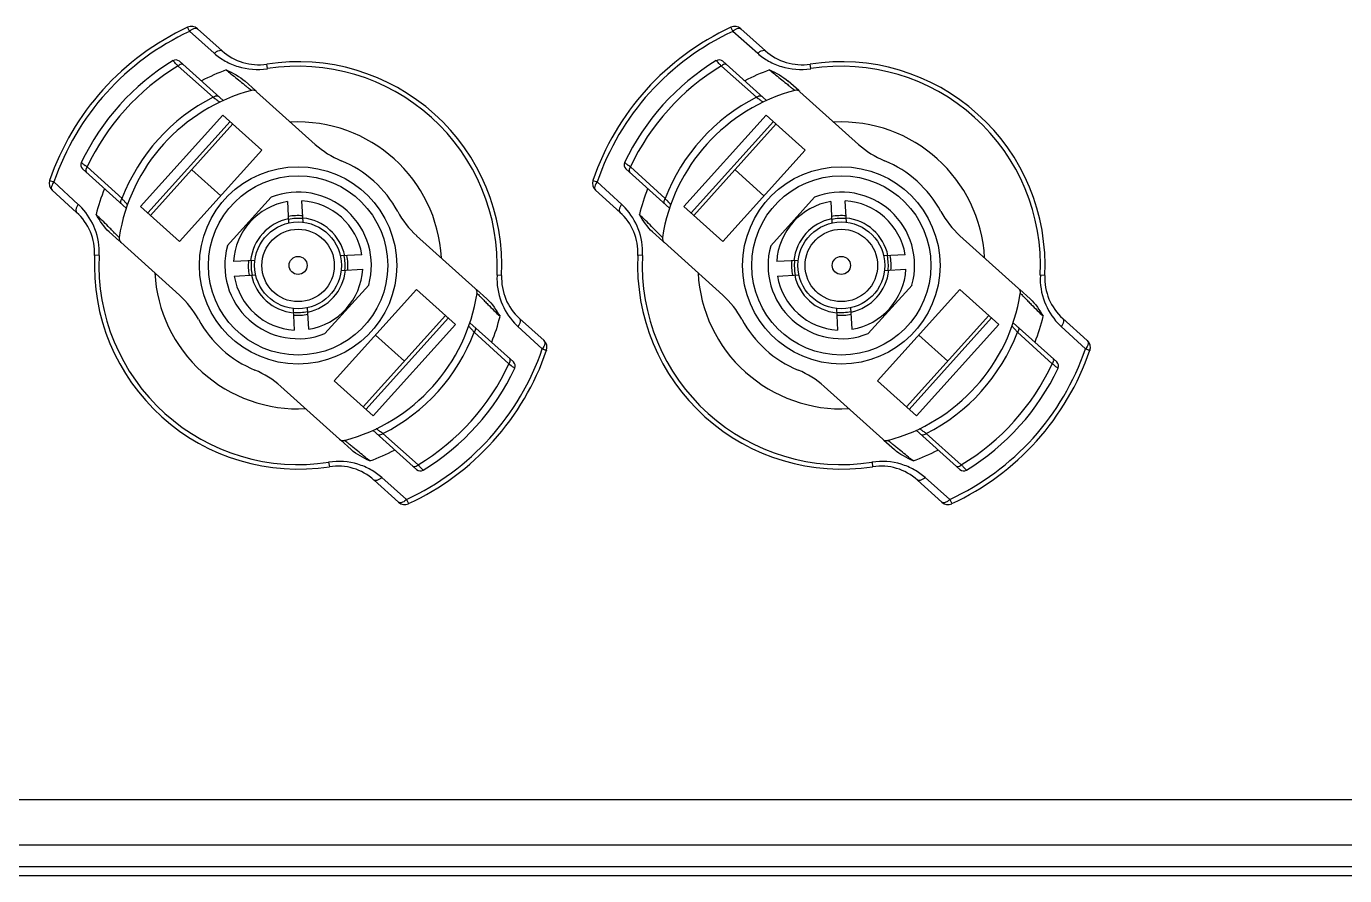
# Model space of a CAD drawing. Header units: millimetres. Extents: x 10297564 to 11610295, y -9287743 to -8409454.
# Drawn here: x 10490107 to 10491568, y -9077752 to -9076811 of the extents above; entities that cross this region are included whole.
import ezdxf

# ---------------------------------------------------------------- set-up
doc = ezdxf.new("R2010")
doc.units = ezdxf.units.MM
doc.header["$LTSCALE"] = 100
doc.layers.add('-0', color=7, linetype='Continuous')

# ---------------------------------------------------------------- blocks, each defined once
blk = doc.blocks.new('인버터 외형도')
at = {"layer": '-0', "linetype": 'Continuous'}
for p, q in [((90860.5, 53531), (90858.9, 53534.4)), ((90887.5, 53514.8), (90867.1, 53533.1)), ((91312, 53531), (91310.4, 53534.4)), ((91339, 53514.8), (91318.6, 53533.1)), ((90860.5, 53531), (90881.1, 53512.7)), ((91312, 53531), (91332.6, 53512.7)), ((90851, 53502.1), (90880.2, 53476.1)), ((90888.5, 53473.4), (90852.2, 53506.1)), ((90925.3, 53500), (90924.7, 53503.7)), ((91302.5, 53502.1), (91331.7, 53476.1)), ((91339.9, 53473.4), (91303.6, 53506.1)), ((91376.7, 53500), (91376.1, 53503.7)), ((90915.3, 53481.7), (90906.6, 53489.5)), ((91366.8, 53481.7), (91358, 53489.5)), ((90916.2, 53480.8), (90964.9, 53437)), ((91367.7, 53480.8), (91416.4, 53437)), ((90888.3, 53461.4), (90819.8, 53385.4)), ((90894.3, 53456), (90825.8, 53380)), ((90888.3, 53461.4), (90920.6, 53432.3)), ((91339.7, 53461.4), (91271.3, 53385.4)), ((91345.7, 53456), (91277.3, 53380)), ((91339.7, 53461.4), (91372.1, 53432.3)), ((90896.6, 53454), (90828.1, 53377.9)), ((91348, 53454), (91279.6, 53377.9)), ((90920.6, 53432.3), (90852.1, 53356.3)), ((91372.1, 53432.3), (91303.6, 53356.3)), ((90807.9, 53384), (90771.6, 53416.6)), ((90804.4, 53391.9), (90775.4, 53418.2)), ((90862.3, 53415.9), (90886.4, 53394.3)), ((91259.4, 53384), (91223.1, 53416.6)), ((91255.8, 53391.9), (91226.9, 53418.2)), ((91313.8, 53415.9), (91337.8, 53394.3)), ((90744.2, 53407), (90747.8, 53405.8)), ((90768.1, 53387.1), (90747.8, 53405.8)), ((91195.7, 53407), (91199.2, 53405.8)), ((91219.6, 53387.1), (91199.2, 53405.8)), ((90746.3, 53398.9), (90766.7, 53380.5)), ((90891.9, 53352.7), (90928.3, 53393.1)), ((90941.9, 53389.4), (90942.8, 53371.4)), ((90954.8, 53372), (90953.9, 53390.1)), ((91197.7, 53398.9), (91218.2, 53380.5)), ((91343.4, 53352.7), (91379.8, 53393.1)), ((91393.3, 53389.4), (91394.3, 53371.4)), ((91406.3, 53372), (91405.4, 53390.1)), ((90852.1, 53356.3), (90819.8, 53385.4)), ((91303.6, 53356.3), (91271.3, 53385.4)), ((90802.4, 53356.5), (90793.8, 53364.2)), ((91097.9, 53317.2), (91049.2, 53361.1)), ((91253.9, 53356.5), (91245.3, 53364.2)), ((91549.4, 53317.2), (91500.7, 53361.1)), ((90803.4, 53355.6), (90852.1, 53311.7)), ((91254.9, 53355.6), (91303.6, 53311.7)), ((90785.3, 53344.6), (90781.6, 53344.8)), ((90915.1, 53340.6), (90897, 53339.6)), ((91003.7, 53345.2), (90985.6, 53344.3)), ((91236.8, 53344.6), (91233.1, 53344.8)), ((91366.6, 53340.6), (91348.5, 53339.6)), ((91455.2, 53345.2), (91437.1, 53344.3)), ((90897.7, 53327.6), (90915.7, 53328.5)), ((90986.3, 53332.2), (91004.3, 53333.2)), ((91119.8, 53328), (91116, 53328.2)), ((91349.1, 53327.6), (91367.2, 53328.5)), ((91437.7, 53332.2), (91455.8, 53333.2)), ((91571.2, 53328), (91567.5, 53328.2)), ((91009.4, 53320.1), (90973, 53279.7)), ((90980.7, 53240.5), (91049.2, 53316.5)), ((91049.2, 53316.5), (91081.5, 53287.4)), ((91098.9, 53316.3), (91107.6, 53308.5)), ((91460.9, 53320.1), (91424.5, 53279.7)), ((91432.2, 53240.5), (91500.7, 53316.5)), ((91500.7, 53316.5), (91533, 53287.4)), ((91550.4, 53316.3), (91559, 53308.5)), ((90946.5, 53300.8), (90947.5, 53282.7)), ((90959.5, 53283.4), (90958.5, 53301.4)), ((91004.8, 53218.8), (91073.3, 53294.9)), ((91007.1, 53216.7), (91075.6, 53292.8)), ((91155.1, 53273.9), (91134.7, 53292.2)), ((91398, 53300.8), (91398.9, 53282.7)), ((91411, 53283.4), (91410, 53301.4)), ((91456.3, 53218.8), (91524.7, 53294.9)), ((91458.6, 53216.7), (91527, 53292.8)), ((91606.5, 53273.9), (91586.1, 53292.2)), ((91081.5, 53287.4), (91013.1, 53211.4)), ((91129.7, 53256.2), (91093.5, 53288.8)), ((91097, 53280.9), (91125.9, 53254.6)), ((91133.2, 53285.6), (91153.6, 53267)), ((91533, 53287.4), (91464.5, 53211.4)), ((91581.2, 53256.2), (91544.9, 53288.8)), ((91548.5, 53280.9), (91577.4, 53254.6)), ((91584.7, 53285.6), (91605.1, 53267)), ((91039, 53256.8), (91015, 53278.5)), ((91490.5, 53256.8), (91466.5, 53278.5)), ((91013.1, 53211.4), (90980.7, 53240.5)), ((91464.5, 53211.4), (91432.2, 53240.5)), ((90936.4, 53235.8), (90985.1, 53192)), ((91387.9, 53235.8), (91436.6, 53192)), ((91049.2, 53166.7), (91012.9, 53199.4)), ((91050.4, 53170.7), (91021.2, 53196.7)), ((91500.7, 53166.7), (91464.4, 53199.4)), ((91501.8, 53170.7), (91472.6, 53196.7)), ((90986.1, 53191.1), (90994.8, 53183.3)), ((91437.5, 53191.1), (91446.2, 53183.3)), ((90976.1, 53172.8), (90976.7, 53169.1)), ((91427.6, 53172.8), (91428.1, 53169.1)), ((91040.9, 53141.8), (91020.2, 53160.1)), ((91492.3, 53141.8), (91471.7, 53160.1)), ((91013.8, 53158), (91034.2, 53139.7)), ((91465.3, 53158), (91485.7, 53139.7)), ((91040.9, 53141.8), (91042.4, 53138.4)), ((91492.3, 53141.8), (91493.9, 53138.4)), ((86344.3, 52892.5), (98066.6, 52892.5)), ((86344.2, 52854.8), (98084.1, 52854.8)), ((88603, 52836.8), (96082.4, 52836.8)), ((92284.8, 52829.2), (88954.4, 52829.2))]:
    blk.add_line(p, q, dxfattribs=at)
for centre, radius in [((90950.7, 53336.4), 82), ((91402.1, 53336.4), 82), ((90950.7, 53336.4), 74.5), ((91402.1, 53336.4), 74.5), ((90950.7, 53336.4), 36.1), ((91402.1, 53336.4), 36.1), ((90950.7, 53336.4), 30.1), ((91402.1, 53336.4), 30.1), ((90950.7, 53336.4), 7.52), ((91402.1, 53336.4), 7.52)]:
    blk.add_circle(centre, radius, dxfattribs=at)
for centre, radius, start, end in [((90950.7, 53336.4), 218.2, 114.8676, 161.1324), ((90862.1, 53527.5), 7.52, 48, 114.8676), ((91402.1, 53336.4), 218.2, 114.8676, 161.1324), ((91313.5, 53527.5), 7.52, 48, 114.8676), ((90950.7, 53336.4), 214.4, 114.8689, 161.1314), ((90870.5, 53520.1), 14.8, 129.2962, 132.6551), ((91402.1, 53336.4), 214.4, 114.8689, 161.1314), ((91322, 53520.1), 14.8, 129.2962, 132.6551), ((90917.7, 53548.3), 45.1, 228, 278.8333), ((91369.2, 53548.3), 45.1, 228, 278.8333), ((90950.7, 53336.4), 199.4, 121.3985, 154.6015), ((90950.7, 53336.4), 193.4, 121.0224, 154.9776), ((90849.1, 53502.7), 4.51, 48, 121.3985), ((91073.3, 53713.8), 307, 223.1811, 223.591), ((90950.7, 53336.4), 169.3, 357.1667, 98.8333), ((90918.4, 53539.2), 39.9, 279.4384, 279.8667), ((90950.7, 53336.4), 165.5, 357.1676, 98.833), ((91402.1, 53336.4), 199.4, 121.3985, 154.6015), ((91402.1, 53336.4), 193.4, 121.0224, 154.9776), ((91300.6, 53502.7), 4.51, 48, 121.3985), ((91524.8, 53713.8), 307, 223.1811, 223.591), ((91402.1, 53336.4), 169.3, 357.1667, 98.8333), ((91369.9, 53539.2), 39.9, 279.4384, 279.8667), ((91402.1, 53336.4), 165.5, 357.1676, 98.833), ((90950.7, 53336.4), 173.1, 110.1614, 117.5973), ((91402.1, 53336.4), 173.1, 110.1614, 117.5973), ((90950.7, 53336.4), 150.5, 104.8802, 171.1198), ((90913.2, 53477.5), 4.51, 48, 104.8802), ((91402.1, 53336.4), 150.5, 104.8802, 171.1198), ((91364.7, 53477.5), 4.51, 48, 104.8802), ((90950.7, 53336.4), 156.5, 116.7696, 159.2301), ((91080.2, 53744.4), 334.6, 233.8075, 233.9317), ((91402.1, 53336.4), 156.5, 116.7696, 159.2301), ((91531.7, 53744.4), 334.6, 233.8075, 233.9317), ((90950.7, 53336.4), 119.2, 3, 93), ((91402.1, 53336.4), 119.2, 3, 93), ((91015.3, 53492.9), 75.2, 228, 247.5718), ((91466.7, 53492.9), 75.2, 228, 247.5718), ((90950.7, 53336.4), 94.1, 28.4282, 67.5718), ((91402.1, 53336.4), 94.1, 28.4282, 67.5718), ((90774.6, 53420), 4.51, 154.6015, 228), ((90589.4, 53176.6), 304.9, 52.4084, 52.821), ((91226.1, 53420), 4.51, 154.6015, 228), ((91040.9, 53176.6), 304.9, 52.4084, 52.821), ((90751.3, 53404.5), 7.52, 161.1324, 228), ((90759.6, 53397), 14.7, 143.3433, 146.7073), ((91202.8, 53404.5), 7.52, 161.1324, 228), ((91211, 53397), 14.7, 143.3433, 146.7073), ((90950.7, 53336.4), 173.1, 158.4027, 165.8386), ((90559.9, 53166.2), 332.7, 42.0688, 42.1936), ((90950.7, 53336.4), 53.8, 99.4302, 176.5698), ((90950.7, 53336.4), 60.9, 344.4836, 111.5164), ((90950.7, 53336.4), 53.8, 9.4302, 86.5698), ((91402.1, 53336.4), 173.1, 158.4027, 165.8386), ((91011.4, 53166.2), 332.7, 42.0688, 42.1936), ((91402.1, 53336.4), 53.8, 99.4302, 176.5698), ((91402.1, 53336.4), 60.9, 344.4836, 111.5164), ((91402.1, 53336.4), 53.8, 9.4302, 86.5698), ((90736.5, 53347), 45.1, 357.1667, 48), ((90714.1, 53330.9), 78, 43.2552, 46.1552), ((91099.6, 53417), 75.2, 208.4282, 228), ((91188, 53347), 45.1, 357.1667, 48), ((91165.6, 53330.9), 78, 43.2552, 46.1552), ((91551, 53417), 75.2, 208.4282, 228), ((90950.7, 53336.4), 39.6, 101.7342, 174.2658), ((90950.7, 53336.4), 41.4, 84.6364, 101.3636), ((90950.7, 53336.4), 39.1, 84.2461, 101.7539), ((90950.7, 53336.4), 39.6, 11.7342, 84.2658), ((91402.1, 53336.4), 39.6, 101.7342, 174.2658), ((91402.1, 53336.4), 41.4, 84.6364, 101.3636), ((91402.1, 53336.4), 39.1, 84.2461, 101.7539), ((91402.1, 53336.4), 39.6, 11.7342, 84.2658), ((90806.5, 53358.9), 4.51, 171.1198, 228), ((91257.9, 53358.9), 4.51, 171.1198, 228), ((90950.7, 53336.4), 60.9, 164.4836, 291.5164), ((91402.1, 53336.4), 60.9, 164.4836, 291.5164), ((90950.7, 53336.4), 169.3, 177.1667, 278.8333), ((90950.7, 53336.4), 165.5, 177.1676, 278.833), ((90743.9, 53347.3), 41.5, 356.2133, 356.6341), ((90950.7, 53336.4), 41.4, 174.6364, 191.3636), ((90950.7, 53336.4), 39.1, 174.2461, 191.7539), ((90950.7, 53336.4), 39.1, 354.2461, 11.7539), ((90950.7, 53336.4), 41.4, 354.6364, 11.3636), ((91402.1, 53336.4), 169.3, 177.1667, 278.8333), ((91402.1, 53336.4), 165.5, 177.1676, 278.833), ((91195.4, 53347.3), 41.5, 356.2133, 356.6341), ((91402.1, 53336.4), 41.4, 174.6364, 191.3636), ((91402.1, 53336.4), 39.1, 174.2461, 191.7539), ((91402.1, 53336.4), 39.1, 354.2461, 11.7539), ((91402.1, 53336.4), 41.4, 354.6364, 11.3636), ((90950.7, 53336.4), 119.2, 183, 273), ((90950.7, 53336.4), 53.8, 189.4302, 266.5698), ((90950.7, 53336.4), 39.6, 191.7342, 264.2658), ((90950.7, 53336.4), 39.6, 281.7342, 354.2658), ((90950.7, 53336.4), 53.8, 279.4302, 356.5698), ((91157.5, 53325.5), 41.6, 176.2191, 176.6393), ((91164.9, 53325.8), 45.1, 177.1667, 228), ((91402.1, 53336.4), 119.2, 183, 273), ((91402.1, 53336.4), 53.8, 189.4302, 266.5698), ((91402.1, 53336.4), 39.6, 191.7342, 264.2658), ((91402.1, 53336.4), 39.6, 281.7342, 354.2658), ((91402.1, 53336.4), 53.8, 279.4302, 356.5698), ((91608.9, 53325.5), 41.6, 176.2191, 176.6393), ((91616.3, 53325.8), 45.1, 177.1667, 228), ((90950.7, 53336.4), 150.5, 284.8802, 351.1198), ((91094.9, 53313.9), 4.51, 351.1198, 48), ((91402.1, 53336.4), 150.5, 284.8802, 351.1198), ((91546.4, 53313.9), 4.51, 351.1198, 48), ((90801.8, 53255.8), 75.2, 28.4282, 48), ((91253.3, 53255.8), 75.2, 28.4282, 48), ((90950.7, 53336.4), 94.1, 208.4282, 247.5718), ((90950.7, 53336.4), 39.1, 264.2461, 281.7539), ((90950.7, 53336.4), 41.4, 264.6364, 281.3636), ((90950.7, 53336.4), 173.1, 338.4027, 345.8386), ((91402.1, 53336.4), 94.1, 208.4282, 247.5718), ((91402.1, 53336.4), 39.1, 264.2461, 281.7539), ((91402.1, 53336.4), 41.4, 264.6364, 281.3636), ((91402.1, 53336.4), 173.1, 338.4027, 345.8386), ((90950.7, 53336.4), 156.5, 296.7696, 339.2301), ((91341.4, 53506.6), 332.7, 222.0688, 222.1936), ((91187.3, 53341.9), 78, 223.2553, 226.1555), ((91402.1, 53336.4), 156.5, 296.7696, 339.2301), ((91792.9, 53506.6), 332.7, 222.0688, 222.1936), ((91638.7, 53341.9), 78, 223.2553, 226.1555), ((91150, 53268.3), 7.52, 341.1324, 48), ((91601.5, 53268.3), 7.52, 341.1324, 48), ((90950.7, 53336.4), 214.4, 294.8685, 341.1312), ((90950.7, 53336.4), 218.2, 294.8676, 341.1324), ((91142, 53275.6), 14.4, 323.3235, 326.803), ((91402.1, 53336.4), 214.4, 294.8685, 341.1312), ((91402.1, 53336.4), 218.2, 294.8676, 341.1324), ((91593.5, 53275.6), 14.4, 323.3235, 326.803), ((90886.1, 53179.9), 75.2, 48, 67.5718), ((90950.7, 53336.4), 193.4, 301.0224, 334.9776), ((90950.7, 53336.4), 199.4, 301.3985, 334.6015), ((91311.9, 53496.2), 304.9, 232.4084, 232.821), ((91126.7, 53252.8), 4.51, 334.6015, 48), ((91337.6, 53179.9), 75.2, 48, 67.5718), ((91402.1, 53336.4), 193.4, 301.0224, 334.9776), ((91402.1, 53336.4), 199.4, 301.3985, 334.6015), ((91763.4, 53496.2), 304.9, 232.4084, 232.821), ((91578.2, 53252.8), 4.51, 334.6015, 48), ((90821.1, 52928.4), 334.6, 53.8075, 53.9317), ((91272.6, 52928.4), 334.6, 53.8075, 53.9317), ((90988.2, 53195.3), 4.51, 228, 284.8802), ((90950.7, 53336.4), 173.1, 290.1614, 297.5973), ((91439.6, 53195.3), 4.51, 228, 284.8802), ((91402.1, 53336.4), 173.1, 290.1614, 297.5973), ((90982.9, 53133.5), 39.9, 99.4331, 99.8608), ((90828, 52959), 307, 43.1811, 43.591), ((91434.4, 53133.5), 39.9, 99.4331, 99.8608), ((91279.5, 52959), 307, 43.1811, 43.591), ((90983.6, 53124.5), 45.1, 48, 98.8333), ((91052.2, 53170.1), 4.51, 228, 301.3985), ((91435.1, 53124.5), 45.1, 48, 98.8333), ((91503.7, 53170.1), 4.51, 228, 301.3985), ((91039.3, 53145.2), 7.52, 228, 294.8676), ((91030.9, 53152.7), 14.8, 309.2931, 312.647), ((91490.7, 53145.2), 7.52, 228, 294.8676), ((91482.3, 53152.7), 14.8, 309.2931, 312.647)]:
    blk.add_arc(centre, radius, start, end, dxfattribs=at)
for points, knots in [([(90861.1, 53531.5), (90861.7, 53532), (90863.3, 53533.2), (90866.1, 53534.1), (90867.1, 53533.1)], [0, 0, 0, 0, 0.338702, 1, 1, 1, 1]), ([(91312.6, 53531.5), (91313.2, 53532), (91314.8, 53533.2), (91317.5, 53534.1), (91318.6, 53533.1)], [0, 0, 0, 0, 0.338702, 1, 1, 1, 1]), ([(90881.1, 53512.7), (90881.7, 53513.2), (90883.4, 53514.5), (90886.4, 53515.8), (90887.5, 53514.8)], [0, 0, 0, 0, 0.332084, 1, 1, 1, 1]), ([(90881.1, 53512.7), (90884, 53510.3), (90890.1, 53505.7), (90904.6, 53499.7), (90917, 53498.6), (90925, 53499.9)], [0, 0, 0, 0, 0.238069, 0.484653, 1, 1, 1, 1]), ([(91332.6, 53512.7), (91333.2, 53513.2), (91334.8, 53514.5), (91337.9, 53515.8), (91339, 53514.8)], [0, 0, 0, 0, 0.332084, 1, 1, 1, 1]), ([(91332.6, 53512.7), (91335.4, 53510.3), (91341.6, 53505.7), (91356.1, 53499.7), (91368.5, 53498.6), (91376.4, 53499.9)], [0, 0, 0, 0, 0.238069, 0.484653, 1, 1, 1, 1]), ([(90849.5, 53503.7), (90849.1, 53504.1), (90848.4, 53504.8), (90847.6, 53505.8), (90847.1, 53506.1), (90846.9, 53506.6), (90846.8, 53506.6)], [0, 0, 0, 0, 0.424919, 0.740108, 0.93407, 1, 1, 1, 1]), ([(90855.4, 53503.2), (90855.2, 53503.4), (90853.6, 53504), (90852, 53503), (90851, 53502.1)], [0, 0, 0, 0, 0.196664, 1, 1, 1, 1]), ([(91301, 53503.7), (91300.6, 53504.1), (91299.9, 53504.8), (91299.1, 53505.8), (91298.5, 53506.1), (91298.3, 53506.6), (91298.3, 53506.6)], [0, 0, 0, 0, 0.424919, 0.740108, 0.93407, 1, 1, 1, 1]), ([(91306.9, 53503.2), (91306.7, 53503.4), (91305.1, 53504), (91303.4, 53503), (91302.5, 53502.1)], [0, 0, 0, 0, 0.196664, 1, 1, 1, 1]), ([(90891, 53498.9), (90892.3, 53497.8), (90897, 53494), (90901.7, 53490.2), (90905, 53487.5)], [0, 0, 0, 0, 0.281113, 1, 1, 1, 1]), ([(91342.5, 53498.9), (91343.8, 53497.8), (91348.5, 53494), (91353.1, 53490.2), (91356.5, 53487.5)], [0, 0, 0, 0, 0.281113, 1, 1, 1, 1]), ([(90880.2, 53476.1), (90880.6, 53476.4), (90881.7, 53477.3), (90883.7, 53477.7), (90884.4, 53477)], [0, 0, 0, 0, 0.312788, 1, 1, 1, 1]), ([(90905, 53487.5), (90906, 53486.7), (90907.7, 53485.4), (90909.9, 53483.4), (90911.3, 53482.7), (90911.8, 53481.8), (90912, 53481.8)], [0, 0, 0, 0, 0.416449, 0.733013, 0.931329, 1, 1, 1, 1]), ([(91331.7, 53476.1), (91332, 53476.4), (91333.2, 53477.3), (91335.1, 53477.7), (91335.9, 53477)], [0, 0, 0, 0, 0.312788, 1, 1, 1, 1]), ([(91356.5, 53487.5), (91357.5, 53486.7), (91359.2, 53485.4), (91361.3, 53483.4), (91362.8, 53482.7), (91363.3, 53481.8), (91363.5, 53481.8)], [0, 0, 0, 0, 0.416449, 0.733013, 0.931329, 1, 1, 1, 1]), ([(90883.2, 53473.9), (90883.8, 53473.5), (90884.6, 53472.8), (90885.4, 53472.4), (90885.6, 53472.1), (90885.7, 53472.1)], [0, 0, 0, 0, 0.736988, 0.932727, 1, 1, 1, 1]), ([(91334.7, 53473.9), (91335.3, 53473.5), (91336.1, 53472.8), (91336.9, 53472.4), (91337.1, 53472.1), (91337.2, 53472.1)], [0, 0, 0, 0, 0.736988, 0.932727, 1, 1, 1, 1]), ([(90770.5, 53421.9), (90770.5, 53421.8), (90771, 53421.7), (90771.4, 53421.2), (90772.5, 53420.5), (90773.2, 53419.9), (90773.7, 53419.5)], [0, 0, 0, 0, 0.065935, 0.259896, 0.575085, 1, 1, 1, 1]), ([(90775.4, 53418.2), (90775.1, 53417.8), (90774.3, 53416.5), (90774.1, 53414.4), (90774.9, 53413.7)], [0, 0, 0, 0, 0.318855, 1, 1, 1, 1]), ([(91222, 53421.9), (91222, 53421.8), (91222.5, 53421.7), (91222.9, 53421.2), (91224, 53420.5), (91224.7, 53419.9), (91225.1, 53419.5)], [0, 0, 0, 0, 0.065935, 0.259896, 0.575085, 1, 1, 1, 1]), ([(91226.9, 53418.2), (91226.6, 53417.8), (91225.8, 53416.5), (91225.5, 53414.4), (91226.3, 53413.7)], [0, 0, 0, 0, 0.318855, 1, 1, 1, 1]), ([(90747.3, 53405), (90746.9, 53404.4), (90745.9, 53402.7), (90745.2, 53399.9), (90746.3, 53398.9)], [0, 0, 0, 0, 0.338669, 1, 1, 1, 1]), ([(91198.7, 53405), (91198.3, 53404.4), (91197.3, 53402.7), (91196.7, 53399.9), (91197.7, 53398.9)], [0, 0, 0, 0, 0.338669, 1, 1, 1, 1]), ([(90803.9, 53387.6), (90803.7, 53387.8), (90802.9, 53389.2), (90803.7, 53390.9), (90804.4, 53391.9)], [0, 0, 0, 0, 0.191653, 1, 1, 1, 1]), ([(91255.4, 53387.6), (91255.1, 53387.8), (91254.4, 53389.2), (91255.1, 53390.9), (91255.8, 53391.9)], [0, 0, 0, 0, 0.191653, 1, 1, 1, 1]), ([(90768.1, 53387.1), (90767.7, 53386.5), (90766.5, 53384.7), (90765.6, 53381.6), (90766.7, 53380.5)], [0, 0, 0, 0, 0.332083, 1, 1, 1, 1]), ([(90785.4, 53344.9), (90785.8, 53352.2), (90783.4, 53366.8), (90775.6, 53379.3), (90770.9, 53384.3)], [0, 0, 0, 0, 0.515411, 1, 1, 1, 1]), ([(90795.7, 53366), (90794.8, 53366.9), (90790.5, 53371.2), (90786.2, 53375.4), (90782.9, 53378.7)], [0, 0, 0, 0, 0.214659, 1, 1, 1, 1]), ([(90808.9, 53386.8), (90808.9, 53386.9), (90808.6, 53387.1), (90808.1, 53387.9), (90807.4, 53388.6), (90806.8, 53389.1)], [0, 0, 0, 0, 0.067289, 0.263023, 1, 1, 1, 1]), ([(91219.6, 53387.1), (91219.1, 53386.5), (91218, 53384.7), (91217, 53381.6), (91218.2, 53380.5)], [0, 0, 0, 0, 0.332083, 1, 1, 1, 1]), ([(91236.8, 53344.9), (91237.3, 53352.2), (91234.9, 53366.8), (91227.1, 53379.3), (91222.4, 53384.3)], [0, 0, 0, 0, 0.515411, 1, 1, 1, 1]), ([(91247.1, 53366), (91246.2, 53366.9), (91242, 53371.2), (91237.7, 53375.4), (91234.3, 53378.7)], [0, 0, 0, 0, 0.214659, 1, 1, 1, 1]), ([(91260.4, 53386.8), (91260.4, 53386.9), (91260, 53387.1), (91259.6, 53387.9), (91258.8, 53388.6), (91258.3, 53389.1)], [0, 0, 0, 0, 0.067289, 0.263023, 1, 1, 1, 1]), ([(90802, 53359.6), (90802, 53359.8), (90801.1, 53360.3), (90800.2, 53361.6), (90798, 53363.5), (90796.5, 53365.1), (90795.7, 53366)], [0, 0, 0, 0, 0.068681, 0.266975, 0.583551, 1, 1, 1, 1]), ([(91253.5, 53359.6), (91253.5, 53359.8), (91252.5, 53360.3), (91251.7, 53361.6), (91249.5, 53363.5), (91248, 53365.1), (91247.1, 53366)], [0, 0, 0, 0, 0.068681, 0.266975, 0.583551, 1, 1, 1, 1]), ([(91116, 53327.9), (91115.6, 53320.6), (91118, 53306), (91125.7, 53293.5), (91130.5, 53288.5)], [0, 0, 0, 0, 0.515411, 1, 1, 1, 1]), ([(91567.5, 53327.9), (91567, 53320.6), (91569.4, 53306), (91577.2, 53293.5), (91581.9, 53288.5)], [0, 0, 0, 0, 0.515411, 1, 1, 1, 1]), ([(91099.4, 53313.2), (91099.3, 53313), (91100.3, 53312.5), (91101.2, 53311.2), (91103.3, 53309.3), (91104.8, 53307.7), (91105.7, 53306.8)], [0, 0, 0, 0, 0.068681, 0.266975, 0.583551, 1, 1, 1, 1]), ([(91550.8, 53313.2), (91550.8, 53313), (91551.8, 53312.5), (91552.6, 53311.2), (91554.8, 53309.3), (91556.3, 53307.7), (91557.1, 53306.8)], [0, 0, 0, 0, 0.068681, 0.266975, 0.583551, 1, 1, 1, 1]), ([(91105.7, 53306.8), (91106.6, 53305.9), (91110.8, 53301.6), (91115.1, 53297.4), (91118.5, 53294.1)], [0, 0, 0, 0, 0.214659, 1, 1, 1, 1]), ([(91557.1, 53306.8), (91558.1, 53305.9), (91562.3, 53301.6), (91566.6, 53297.4), (91569.9, 53294.1)], [0, 0, 0, 0, 0.214659, 1, 1, 1, 1]), ([(91134.7, 53292.2), (91134.9, 53292), (91136, 53289.7), (91134.4, 53287.2), (91133.2, 53285.6)], [0, 0, 0, 0, 0.166451, 1, 1, 1, 1]), ([(91586.1, 53292.2), (91586.4, 53292), (91587.4, 53289.7), (91585.9, 53287.2), (91584.7, 53285.6)], [0, 0, 0, 0, 0.166451, 1, 1, 1, 1]), ([(91092.5, 53286), (91092.4, 53285.9), (91092.8, 53285.7), (91093.2, 53284.9), (91094, 53284.2), (91094.5, 53283.7)], [0, 0, 0, 0, 0.067289, 0.263023, 1, 1, 1, 1]), ([(91097.5, 53285.2), (91097.7, 53285), (91098.5, 53283.6), (91097.7, 53281.9), (91097, 53280.9)], [0, 0, 0, 0, 0.191653, 1, 1, 1, 1]), ([(91543.9, 53286), (91543.9, 53285.9), (91544.3, 53285.7), (91544.7, 53284.9), (91545.5, 53284.2), (91546, 53283.7)], [0, 0, 0, 0, 0.067289, 0.263023, 1, 1, 1, 1]), ([(91548.9, 53285.2), (91549.2, 53285), (91549.9, 53283.6), (91549.2, 53281.9), (91548.5, 53280.9)], [0, 0, 0, 0, 0.191653, 1, 1, 1, 1]), ([(91155.1, 53273.9), (91155.4, 53273.6), (91156.3, 53271.5), (91155.1, 53269.2), (91154.1, 53267.7)], [0, 0, 0, 0, 0.177307, 1, 1, 1, 1]), ([(91606.5, 53273.9), (91606.8, 53273.6), (91607.8, 53271.5), (91606.5, 53269.2), (91605.6, 53267.7)], [0, 0, 0, 0, 0.177307, 1, 1, 1, 1]), ([(91125.9, 53254.6), (91126.2, 53255), (91127, 53256.3), (91127.3, 53258.4), (91126.5, 53259.1)], [0, 0, 0, 0, 0.318855, 1, 1, 1, 1]), ([(91153.6, 53267), (91154.1, 53267), (91154.9, 53266.6), (91156.1, 53266.1), (91156.7, 53266.1), (91157.1, 53265.8), (91157.2, 53265.8)], [0, 0, 0, 0, 0.41407, 0.731866, 0.931777, 1, 1, 1, 1]), ([(91577.4, 53254.6), (91577.7, 53255), (91578.5, 53256.3), (91578.8, 53258.4), (91578, 53259.1)], [0, 0, 0, 0, 0.318855, 1, 1, 1, 1]), ([(91605.1, 53267), (91605.6, 53267), (91606.4, 53266.6), (91607.6, 53266.1), (91608.2, 53266.1), (91608.6, 53265.8), (91608.6, 53265.8)], [0, 0, 0, 0, 0.41407, 0.731866, 0.931777, 1, 1, 1, 1]), ([(91130.8, 53250.9), (91130.8, 53251), (91130.3, 53251.1), (91130, 53251.6), (91128.8, 53252.3), (91128.1, 53252.9), (91127.7, 53253.3)], [0, 0, 0, 0, 0.065935, 0.259896, 0.575085, 1, 1, 1, 1]), ([(91582.3, 53250.9), (91582.3, 53251), (91581.8, 53251.1), (91581.4, 53251.6), (91580.3, 53252.3), (91579.6, 53252.9), (91579.1, 53253.3)], [0, 0, 0, 0, 0.065935, 0.259896, 0.575085, 1, 1, 1, 1]), ([(91018.1, 53198.9), (91017.5, 53199.3), (91016.8, 53200), (91015.9, 53200.4), (91015.7, 53200.7), (91015.6, 53200.7)], [0, 0, 0, 0, 0.736988, 0.932727, 1, 1, 1, 1]), ([(91021.2, 53196.7), (91020.8, 53196.4), (91019.6, 53195.5), (91017.7, 53195.1), (91016.9, 53195.8)], [0, 0, 0, 0, 0.312788, 1, 1, 1, 1]), ([(91469.6, 53198.9), (91469, 53199.3), (91468.2, 53200), (91467.4, 53200.4), (91467.2, 53200.7), (91467.1, 53200.7)], [0, 0, 0, 0, 0.736988, 0.932727, 1, 1, 1, 1]), ([(91472.6, 53196.7), (91472.3, 53196.4), (91471.1, 53195.5), (91469.1, 53195.1), (91468.4, 53195.8)], [0, 0, 0, 0, 0.312788, 1, 1, 1, 1]), ([(90996.3, 53185.3), (90995.4, 53186.1), (90993.6, 53187.4), (90991.5, 53189.4), (90990.1, 53190.1), (90989.5, 53191), (90989.3, 53191)], [0, 0, 0, 0, 0.416449, 0.733013, 0.931329, 1, 1, 1, 1]), ([(91010.3, 53173.9), (91009, 53175), (91004.3, 53178.8), (90999.7, 53182.6), (90996.3, 53185.3)], [0, 0, 0, 0, 0.281113, 1, 1, 1, 1]), ([(91447.8, 53185.3), (91446.8, 53186.1), (91445.1, 53187.4), (91443, 53189.4), (91441.5, 53190.1), (91441, 53191), (91440.8, 53191)], [0, 0, 0, 0, 0.416449, 0.733013, 0.931329, 1, 1, 1, 1]), ([(91461.8, 53173.9), (91460.5, 53175), (91455.8, 53178.8), (91451.2, 53182.6), (91447.8, 53185.3)], [0, 0, 0, 0, 0.281113, 1, 1, 1, 1]), ([(91020.2, 53160.1), (91017.4, 53162.5), (91011.2, 53167.1), (90996.7, 53173.1), (90984.3, 53174.2), (90976.4, 53172.9)], [0, 0, 0, 0, 0.238069, 0.484653, 1, 1, 1, 1]), ([(91045.9, 53169.6), (91046.2, 53169.4), (91047.7, 53168.8), (91049.4, 53169.8), (91050.4, 53170.7)], [0, 0, 0, 0, 0.196664, 1, 1, 1, 1]), ([(91471.7, 53160.1), (91468.9, 53162.5), (91462.7, 53167.1), (91448.2, 53173.1), (91435.8, 53174.2), (91427.9, 53172.9)], [0, 0, 0, 0, 0.238069, 0.484653, 1, 1, 1, 1]), ([(91497.4, 53169.6), (91497.6, 53169.4), (91499.2, 53168.8), (91500.9, 53169.8), (91501.8, 53170.7)], [0, 0, 0, 0, 0.196664, 1, 1, 1, 1]), ([(91020.2, 53160.1), (91019.7, 53159.6), (91018, 53158.3), (91015, 53157), (91013.8, 53158)], [0, 0, 0, 0, 0.332084, 1, 1, 1, 1]), ([(91051.9, 53169.1), (91052.2, 53168.7), (91052.9, 53168), (91053.7, 53167), (91054.3, 53166.7), (91054.5, 53166.2), (91054.6, 53166.2)], [0, 0, 0, 0, 0.424919, 0.740108, 0.93407, 1, 1, 1, 1]), ([(91471.7, 53160.1), (91471.1, 53159.6), (91469.5, 53158.3), (91466.4, 53157), (91465.3, 53158)], [0, 0, 0, 0, 0.332084, 1, 1, 1, 1]), ([(91503.3, 53169.1), (91503.7, 53168.7), (91504.4, 53168), (91505.2, 53167), (91505.8, 53166.7), (91506, 53166.2), (91506, 53166.2)], [0, 0, 0, 0, 0.424919, 0.740108, 0.93407, 1, 1, 1, 1]), ([(91040.2, 53141.3), (91039.7, 53140.8), (91038, 53139.6), (91035.3, 53138.7), (91034.2, 53139.7)], [0, 0, 0, 0, 0.338712, 1, 1, 1, 1]), ([(91491.7, 53141.3), (91491.1, 53140.8), (91489.5, 53139.6), (91486.8, 53138.7), (91485.7, 53139.7)], [0, 0, 0, 0, 0.338712, 1, 1, 1, 1])]:
    blk.add_open_spline(points, degree=3, knots=knots, dxfattribs=at)
for points in [[(90891, 53498.9), (90896.5, 53496.3), (90902.1, 53493.5), (90906.6, 53489.5)], [(91342.5, 53498.9), (91348, 53496.3), (91353.5, 53493.5), (91358, 53489.5)], [(90880.2, 53476.1), (90881, 53475.5), (90881.8, 53474.9), (90882.6, 53474.4)], [(91331.7, 53476.1), (91332.5, 53475.5), (91333.3, 53474.9), (91334.1, 53474.4)], [(90806.4, 53389.7), (90805.7, 53390.4), (90805, 53391.1), (90804.4, 53391.9)], [(91257.8, 53389.7), (91257.2, 53390.4), (91256.5, 53391.1), (91255.8, 53391.9)], [(90793.8, 53364.2), (90789.3, 53368.3), (90786, 53373.6), (90782.9, 53378.7)], [(91245.3, 53364.2), (91240.8, 53368.3), (91237.5, 53373.6), (91234.3, 53378.7)], [(91107.6, 53308.5), (91112, 53304.5), (91115.4, 53299.2), (91118.5, 53294.1)], [(91559, 53308.5), (91563.5, 53304.5), (91566.8, 53299.2), (91569.9, 53294.1)], [(91095, 53283.1), (91095.7, 53282.4), (91096.3, 53281.7), (91097, 53280.9)], [(91546.5, 53283.1), (91547.1, 53282.4), (91547.8, 53281.7), (91548.5, 53280.9)], [(91021.2, 53196.7), (91020.3, 53197.3), (91019.5, 53197.9), (91018.7, 53198.4)], [(91472.6, 53196.7), (91471.8, 53197.3), (91471, 53197.9), (91470.2, 53198.4)], [(91010.3, 53173.9), (91004.8, 53176.5), (90999.3, 53179.2), (90994.8, 53183.3)], [(91461.8, 53173.9), (91456.3, 53176.5), (91450.7, 53179.2), (91446.2, 53183.3)]]:
    blk.add_open_spline(points, degree=3, dxfattribs=at)

msp = doc.modelspace()

# ---------------------------------------------------------------- block references
at = {"xscale": 1.333333333333333, "yscale": 1.333333333333333, "zscale": 1.333333333333333}
msp.add_blockref('인버터 외형도', (10369140.6, -9148191), dxfattribs=at)

doc.saveas('drawing.dxf')
